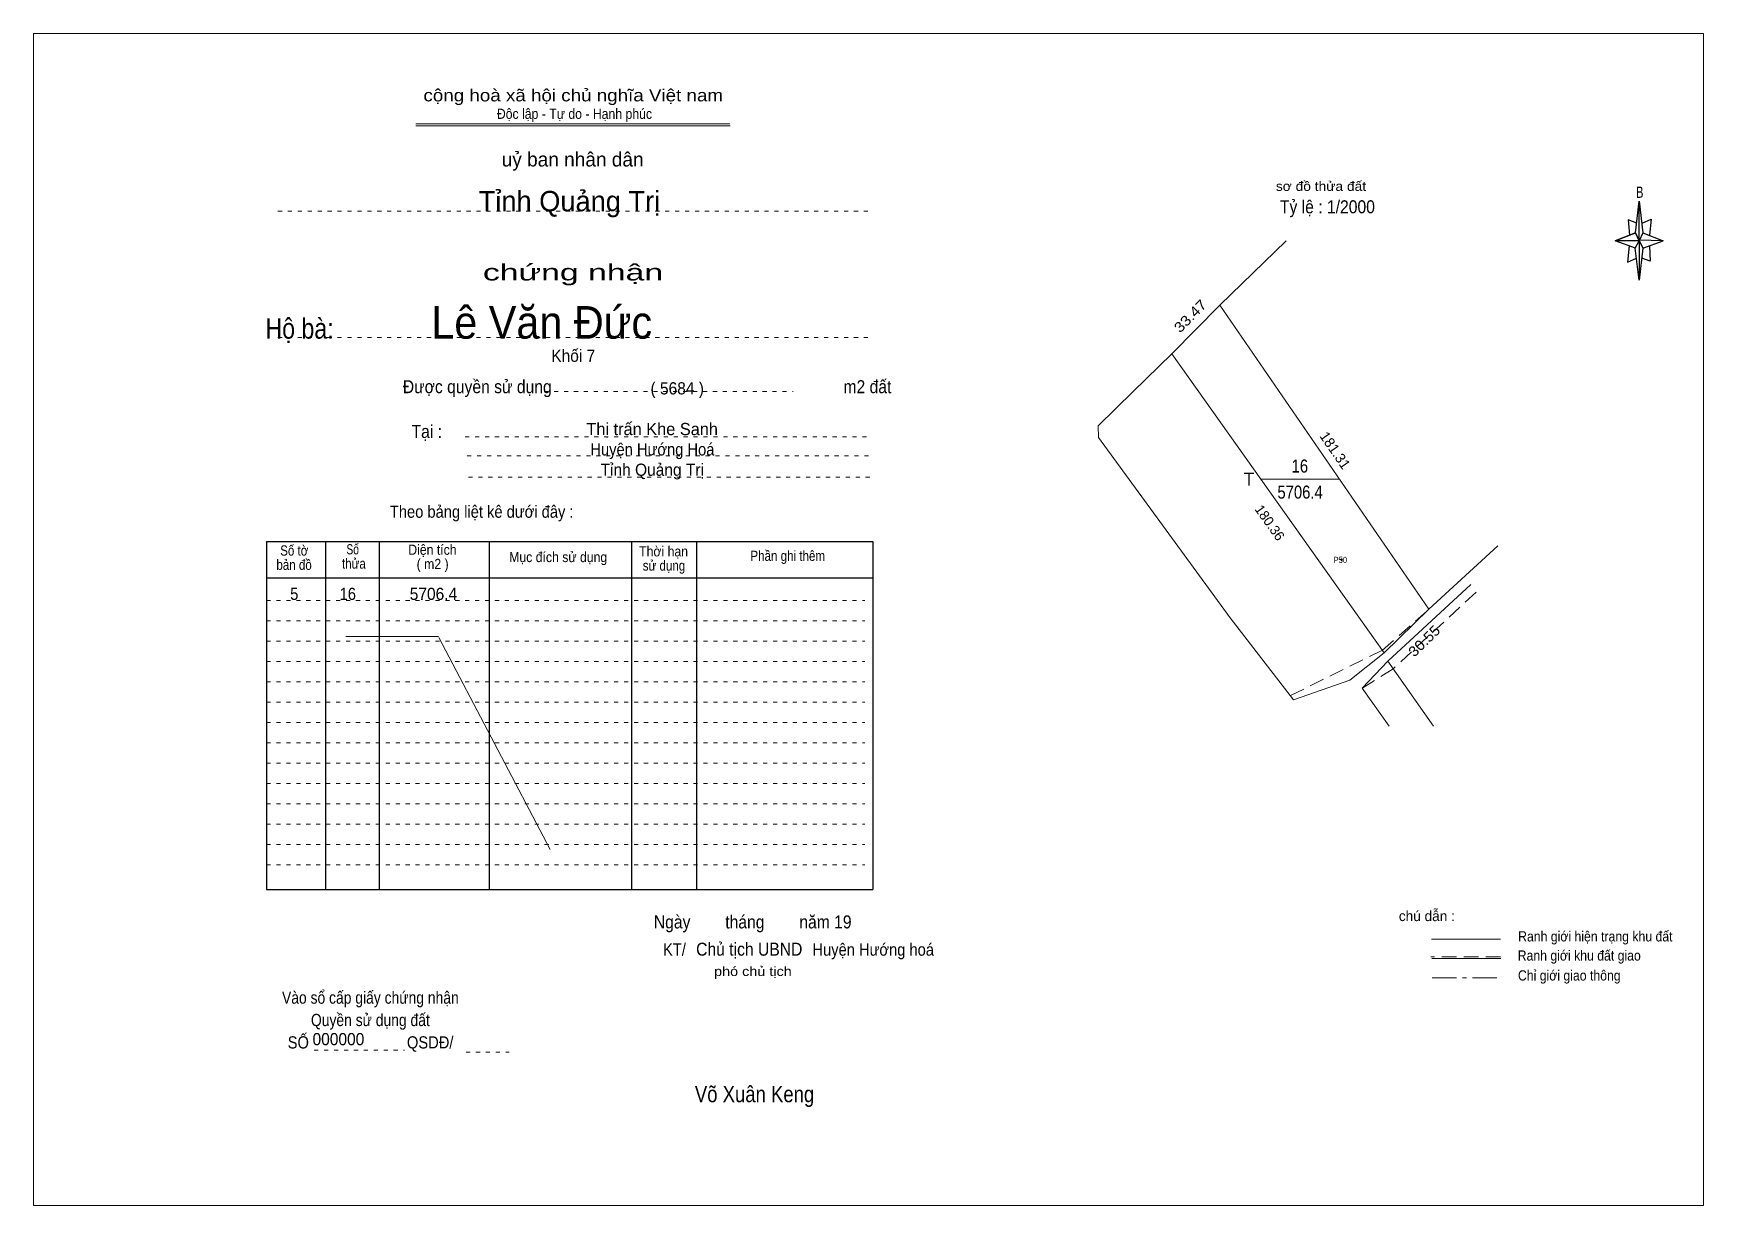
# Model space of a CAD drawing. Header units: centimetres. Extents: x -0.5 to 40.5, y 0 to 28.8.
import ezdxf
from ezdxf.enums import TextEntityAlignment as Align

# ---------------------------------------------------------------- set-up
doc = ezdxf.new("R2010")
doc.units = ezdxf.units.CM
doc.header["$LTSCALE"] = 0.12
for name, pattern in [('DOT_DASHED', [7.7, 5, -1.2, 0.3, -1.2]), ('DOTTED', [1.5, 0.3, -1.2]), ('MEDIUM_DASHED', [4.5, 3, -1.5])]:
    doc.linetypes.add(name, pattern=pattern)
for name, color, linetype, lineweight in [('1', 7, 'DOTTED', 13), ('10', 7, 'Continuous', 25), ('12', 7, 'MEDIUM_DASHED', 13), ('33', 7, 'Continuous', 13), ('34', 7, 'Continuous', 13), ('50', 7, 'Continuous', 25)]:
    doc.layers.add(name, color=color, linetype=linetype, lineweight=lineweight)

msp = doc.modelspace()

# ---------------------------------------------------------------- hatches: boundary and pattern name
at = {"layer": '10'}
msp.add_hatch(color=256, dxfattribs=at).paths.add_polyline_path([(31.6558, 15.8428, 1), (31.6483, 15.8428, 1)])

# ---------------------------------------------------------------- linework, layer by layer
at = {"layer": '1', "linetype": 'Continuous'}
for p, q in [((8.91, 26.55), (16.62, 26.55)), ((8.91, 26.5), (16.63, 26.5))]:
    msp.add_line(p, q, dxfattribs=at)
at = {"layer": '1'}
for p, q in [((5.52, 24.4), (20.02, 24.4)), ((5.52, 21.3), (20.02, 21.3)), ((12.06, 19.97), (18.18, 19.97)), ((10.12, 18.86), (20.06, 18.86)), ((10.17, 18.39), (20.11, 18.39)), ((10.2, 17.87), (20.14, 17.87)), ((5.24, 14.84), (19.94, 14.84)), ((5.24, 14.34), (19.94, 14.34)), ((5.24, 13.84), (19.94, 13.84)), ((5.24, 13.34), (19.94, 13.34)), ((5.24, 12.84), (19.94, 12.84)), ((5.24, 12.34), (19.94, 12.34)), ((5.24, 11.84), (19.94, 11.84)), ((5.24, 11.34), (19.94, 11.34)), ((5.24, 10.84), (19.94, 10.84)), ((5.24, 10.34), (19.94, 10.34)), ((5.24, 9.84), (19.94, 9.84)), ((5.24, 9.34), (19.94, 9.34)), ((5.24, 8.84), (19.94, 8.84)), ((5.24, 8.34), (19.94, 8.34)), ((6.41, 3.79), (8.63, 3.79)), ((10.14, 3.74), (11.2, 3.74))]:
    msp.add_line(p, q, dxfattribs=at)
at = {"layer": '1', "linetype": 'Continuous', "lineweight": 25}
for p, q in [((5.24, 16.29), (20.14, 16.29)), ((5.24, 16.29), (5.24, 7.74)), ((6.69, 16.29), (6.69, 7.74)), ((8.01, 16.29), (8.01, 7.74)), ((10.71, 16.29), (10.71, 7.74)), ((14.21, 16.29), (14.21, 7.74)), ((15.8, 16.29), (15.8, 7.74)), ((20.14, 16.29), (20.14, 7.74)), ((5.24, 15.39), (20.14, 15.39)), ((5.24, 7.74), (20.14, 7.74))]:
    msp.add_line(p, q, dxfattribs=at)
at = {"layer": '1', "linetype": 'Continuous'}
msp.add_lwpolyline([(-0.49, -0.03), (40.55, -0.03), (40.55, 28.77), (-0.49, 28.77)], close=True, dxfattribs=at)
at = {"layer": '10'}
for p, q in [((31.63, 15.84), (31.62, 15.84)), ((31.65, 15.87), (31.65, 15.85)), ((31.65, 15.82), (31.65, 15.81)), ((31.68, 15.84), (31.67, 15.84))]:
    msp.add_line(p, q, dxfattribs=at)
for radius in [0.0156, 0.00375]:
    msp.add_circle((31.652, 15.8428), radius, dxfattribs=at)
at = {"layer": '12'}
for p, q in [((34.96, 15.04), (32.92, 13.16)), ((32.66, 13.62), (33.8, 14.62)), ((32.66, 13.62), (30.4, 12.5)), ((32.92, 13.16), (32.18, 12.69))]:
    msp.add_line(p, q, dxfattribs=at)
at = {"layer": '33'}
msp.add_line((29.67, 17.82), (31.59, 17.82), dxfattribs=at)
at = {"layer": '34'}
for p, q in [((28.66, 22.09), (30.29, 23.67)), ((27.48, 20.9), (32.7, 13.55)), ((35.49, 16.18), (33.8, 14.62)), ((34.83, 15.23), (32.79, 13.35)), ((33.8, 14.62), (32.7, 13.55)), ((33.91, 11.75), (32.79, 13.35))]:
    msp.add_line(p, q, dxfattribs=at)
for points in [[(26.53, 19.97), (27.48, 20.9), (28.66, 22.09), (33.8, 14.62)], [(32.7, 13.55), (31.86, 12.88), (30.47, 12.4), (28.92, 14.41), (25.68, 18.84), (25.67, 19.13), (26.53, 19.97)], [(32.79, 13.35), (32.16, 12.68), (32.82, 11.75)]]:
    msp.add_lwpolyline(points, dxfattribs=at)
msp.add_lwpolyline([(27.48, 20.9), (28.66, 22.09), (33.8, 14.62), (32.7, 13.55)], close=True, dxfattribs=at)
at = {"layer": '50'}
for p, q in [((38.88, 23.87), (38.97, 24.65)), ((39.06, 23.87), (39.56, 23.67)), ((38.88, 23.49), (38.38, 23.67)), ((39.06, 23.49), (38.97, 22.71)), ((39.22, 23.55), (39.24, 23.17)), ((39.24, 23.17), (39.03, 23.25))]:
    msp.add_line(p, q, dxfattribs=at)
at = {"layer": '50', "lineweight": 13}
for p, q in [((7.19, 13.95), (9.46, 13.95)), ((9.47, 13.93), (12.21, 8.72)), ((35.56, 6.52), (33.86, 6.52)), ((35.57, 6.04), (33.87, 6.04))]:
    msp.add_line(p, q, dxfattribs=at)
at = {"layer": '50', "linetype": 'MEDIUM_DASHED', "lineweight": 13}
msp.add_line((35.56, 6.08), (33.85, 6.08), dxfattribs=at)
at = {"layer": '50', "linetype": 'DOT_DASHED', "lineweight": 13}
msp.add_line((33.88, 5.57), (35.59, 5.57), dxfattribs=at)
at = {"layer": '50'}
for points in [[(38.97, 24.65), (39.06, 23.87), (38.97, 23.67)], [(38.97, 23.67), (38.38, 23.67), (38.88, 23.87), (39.06, 23.49), (39.56, 23.67), (38.97, 23.69)], [(38.97, 23.67), (38.97, 22.71), (38.87, 23.49)]]:
    msp.add_lwpolyline(points, close=True, dxfattribs=at)
for points in [[(38.97, 23.67), (38.88, 23.87), (38.38, 23.67)], [(38.91, 24.11), (38.7, 24.19), (38.73, 23.81)], [(39.04, 24.11), (39.26, 24.21), (39.22, 23.81)], [(38.72, 23.55), (38.68, 23.15), (38.9, 23.25)], [(38.97, 23.67), (39.06, 23.49), (39.56, 23.67)]]:
    msp.add_lwpolyline(points, dxfattribs=at)

# ---------------------------------------------------------------- texts
at = {"layer": '1'}
for s, height, width, p in [('cộng hoà xã hội chủ nghĩa Việt nam', 0.3, 1.15, (12.775, 27.1)), ('Độc lập - Tự do - Hạnh phúc', 0.25, 0.9, (12.805, 26.67)), ('chứng nhận', 0.4, 1.55, (12.77, 22.7)), ('Được quyền sử dụng                                                                   m2 đất', 0.32, 0.9, (14.59, 19.93)), ('Tại :', 0.32, 0.9, (9.175, 18.83)), ('Theo bảng liệt kê dưới đây :', 0.3, 0.9, (10.525, 16.87)), ('Số tờ', 0.25, 0.85, (5.92, 15.94)), ('Số ', 0.25, 0.75, (7.39, 15.97)), ('Diện tích', 0.25, 0.9, (9.315, 15.96)), ('Mục đích sử dụng', 0.25, 0.9, (12.405, 15.78)), ('Thời hạn', 0.25, 0.9, (14.995, 15.92)), ('Phần ghi thêm', 0.25, 0.85, (18.045, 15.81)), ('bản đồ', 0.25, 0.85, (5.915, 15.59)), ('thửa', 0.25, 0.85, (7.385, 15.62)), ('( m2 )', 0.25, 0.9, (9.32, 15.61)), ('sử dụng', 0.25, 0.85, (15.005, 15.57)), ('Ngày        tháng        năm 19', 0.32, 0.9, (17.185, 6.78)), ('Chủ tịch UBND', 0.32, 0.9, (17.1, 6.11)), ('Vào sổ cấp giấy chứng nhận', 0.3, 0.85, (7.79, 4.93)), ('Quyền sử dụng đất', 0.3, 0.85, (7.79, 4.38)), ('SỐ                        QSDĐ/', 0.3, 0.9, (7.795, 3.83))]:
    msp.add_text(s, height=height, dxfattribs=dict(at, width=width)).set_placement(p, align=Align.CENTER)
msp.add_text('uỷ ban nhân dân', height=0.35, dxfattribs=at).set_placement((12.76, 25.5), align=Align.CENTER)
at = {"layer": '12', "width": 0.9}
msp.add_text('P50 ', height=0.15, dxfattribs=at).set_placement((31.65, 15.76), align=Align.CENTER)
at = {"layer": '33', "width": 0.85}
for s, p in [('16', (30.63, 17.98)), ('5706.4', (30.635, 17.34))]:
    msp.add_text(s, height=0.32, dxfattribs=at).set_placement(p, align=Align.CENTER)
at = {"layer": '33'}
msp.add_text('T', height=0.32, dxfattribs=at).set_placement((29.51, 17.66), align=Align.RIGHT)
at = {"layer": '34'}
for s, height, p in [('Tỉnh Quảng Trị ', 0.5, (12.775, 24.4)), ('Thị trấn Khe Sanh ', 0.3, (14.77, 18.9))]:
    msp.add_text(s, height=height, dxfattribs=at).set_placement(p, align=Align.CENTER)
for s, height, width, p in [('Hộ bà:', 0.5, 0.85, (6.05, 21.27)), ('Lê Văn Đức', 0.8, 0.95, (12, 21.27)), ('Khối 7', 0.3, 0.95, (12.775, 20.7)), ('( 5684 )', 0.3, 0.95, (15.33, 19.9)), ('Huyện Hướng Hoá ', 0.3, 0.9, (14.77, 18.4)), ('Tỉnh Quảng Trị ', 0.3, 0.95, (14.77, 17.9)), ('5', 0.3, 0.9, (5.92, 14.85)), ('16', 0.3, 0.9, (7.235, 14.85)), ('5706.4', 0.3, 0.95, (9.34, 14.85)), ('000000', 0.3, 0.95, (7.005, 3.91))]:
    msp.add_text(s, height=height, dxfattribs=dict(at, width=width)).set_placement(p, align=Align.CENTER)
at = {"layer": '50'}
for s, height, width, p in [('sơ đồ thửa đất ', 0.23, 1.1, (31.195, 24.9)), ('B', 0.2756, 0.75, (38.98, 24.73)), ('Ranh giới hiện trạng khu đất', 0.25, 0.9, (37.89, 6.46)), ('KT/                               Huyện Hướng hoá ', 0.3, 0.9, (18.36, 6.11)), ('Ranh giới khu đất giao', 0.25, 0.9, (37.495, 5.99)), ('phó chủ tịch', 0.23, 1.15, (17.19, 5.61)), ('Chỉ giới giao thông', 0.25, 0.9, (37.25, 5.5)), ('Võ Xuân Keng', 0.4, 0.85, (17.23, 2.51))]:
    msp.add_text(s, height=height, dxfattribs=dict(at, width=width)).set_placement(p, align=Align.CENTER)
at = {"layer": '50', "width": 0.9}
msp.add_text('Tỷ lệ : 1/2000', height=0.32, dxfattribs=at).set_placement((30.14, 24.35))
at = {"layer": '50'}
for s, rotation, width, p in [('33.47', 45.024, 1.15, (28.0263, 21.7366)), ('30.55', 44.204, 1.1, (33.7728, 13.7534))]:
    msp.add_text(s, height=0.25, rotation=rotation, dxfattribs=dict(at, width=width)).set_placement(p, align=Align.CENTER)
for s, height, rotation, p in [('181.31', 0.25, 304.522, (31.3918, 18.4558)), ('180.36', 0.24, 305.411, (29.7918, 16.6795))]:
    msp.add_text(s, height=height, rotation=rotation, dxfattribs=at).set_placement(p, align=Align.CENTER)
msp.add_text('chú dẫn :', height=0.25, dxfattribs=at).set_placement((33.75, 6.96), align=Align.CENTER)

doc.saveas('drawing.dxf')
